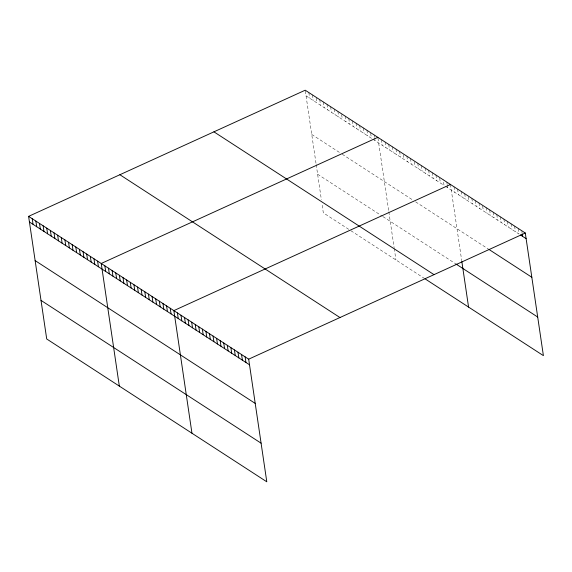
<?xml version="1.0" encoding="UTF-8"?>
<svg xmlns="http://www.w3.org/2000/svg" width="572" height="572" viewBox="0 0 572 572"><rect width="100%" height="100%" fill="white"/><g stroke="black" fill="none" stroke-linecap="round" stroke-linejoin="round"><path stroke-width="0.43" stroke-dasharray="2.86 2.15" d="M306.034 95.846L371.407 138.26L370.57 132.618M372.858 139.203L444.029 185.385L443.2 179.751M445.488 186.329L518.997 234.027L518.168 228.392M311.74 134.449L340.79 153.303M342.242 154.247L413.42 200.429M415.601 201.845L488.352 249.049M317.61 174.224L382.253 216.166M382.975 216.638L454.883 263.299M348.734 229.329L323.316 212.834L321.886 203.182M350.915 230.738L424.267 278.342M521.85 231.51L522.086 233.119M514.6 226.076L515.436 231.717M511.039 223.766L511.868 229.408M507.478 221.457L508.308 227.091M503.911 219.14L504.747 224.782M500.35 216.831L501.179 222.465M496.789 214.521L497.619 220.156M493.221 212.205L494.058 217.846M489.661 209.895L490.49 215.53M486.093 207.579L486.929 213.22M482.654 206.077L483.361 210.911M478.971 202.96L479.801 208.594M475.403 200.643L476.24 206.285M471.843 198.334L472.672 203.968M468.397 196.825L469.111 201.659M464.714 193.708L465.551 199.349M461.154 191.398L461.983 197.033M457.586 189.082L458.422 194.723M454.025 186.772L454.862 192.414M450.464 184.463L461.718 260.696M446.832 182.103L447.19 184.52M447.304 185.328L447.661 187.745M439.689 178.199L440.404 183.026M435.935 175.032L436.772 180.673M432.303 172.68L433.14 178.314M428.671 170.32L429.508 175.962M425.046 167.968L425.875 173.602M421.414 165.608L422.243 171.25M417.782 163.256L418.611 168.89M414.264 161.704L414.979 166.538M410.517 158.537L411.347 164.178M406.885 156.185L407.714 161.819M403.374 154.633L404.089 159.466M399.621 151.473L400.457 157.107M395.988 149.113L396.825 154.755M392.356 146.761L393.193 152.395M388.731 144.401L389.561 150.043M385.099 142.049L385.928 147.683M381.467 139.69L382.296 145.324M377.956 138.138L388.71 210.975M388.838 211.84L394.129 247.676M394.258 248.555L395.938 259.96M374.202 134.978L374.56 137.394M374.681 138.195L375.032 140.612M366.938 130.266L367.775 135.9M363.306 127.906L364.142 133.548M359.674 125.554L360.51 131.188M356.049 123.195L356.878 128.836M352.416 120.842L353.246 126.476M348.784 118.483L349.614 124.117M345.152 116.123L345.981 121.764M341.641 114.572L342.349 119.405M337.888 111.411L338.724 117.053M334.255 109.059L335.092 114.693M330.623 106.699L331.46 112.341M326.991 104.347L327.827 109.981M323.366 101.988L324.195 107.629M319.734 99.635L320.563 105.269M316.216 98.084L316.931 102.91M312.469 94.916L313.299 100.558M308.837 92.564L309.666 98.198M305.326 91.012L316.08 163.849M316.209 164.715L321.371 199.671"/><path stroke-width="0.86" d="M28.6 216.359L248.684 359.166L266.795 481.796L46.711 338.981L28.6 216.359L305.205 90.204L525.289 233.018L543.4 355.641L424.996 278.807M377.835 137.33L101.23 263.485L119.334 386.114M450.464 184.463L173.859 310.61L191.963 433.24M248.684 359.166L525.289 233.018M520.42 234.956L526.126 238.653M489.067 249.514L531.824 277.263M455.605 263.771L537.701 317.038M213.928 131.839L434.012 274.646M119.877 174.732L339.968 317.539M29.429 221.993L249.521 364.807M35.135 260.603L255.219 403.41M41.005 300.379L261.097 443.186M522.207 233.927L522.565 236.343M461.847 261.561L468.568 307.085M245.123 356.856L245.953 362.491M241.563 354.54L242.392 360.181M237.995 352.23L238.831 357.872M234.434 349.921L235.264 355.555M230.873 347.604L231.703 353.246M227.306 345.295L228.142 350.929M223.745 342.986L224.574 348.62M220.177 340.669L221.014 346.31M216.616 338.359L217.453 343.994M213.056 336.043L213.885 341.684M209.488 333.733L210.324 339.375M205.927 331.424L206.757 337.058M202.366 329.107L203.196 334.749M198.799 326.798L199.635 332.432M195.238 324.488L196.067 330.123M191.677 322.172L192.507 327.813M188.109 319.862L188.946 325.497M184.549 317.546L185.378 323.187M180.981 315.236L181.817 320.878M177.42 312.927L178.25 318.561M170.227 308.258L171.057 313.892M166.595 305.898L167.424 311.54M162.963 303.546L163.792 309.18M159.331 301.187L160.167 306.828M155.698 298.827L156.535 304.468M152.066 296.475L152.903 302.109M148.434 294.115L149.271 299.757M144.809 291.763L145.638 297.397M141.177 289.403L142.006 295.045M137.545 287.051L138.374 292.685M133.912 284.692L134.742 290.333M130.28 282.339L131.11 287.973M126.648 279.98L127.484 285.621M123.016 277.62L123.852 283.262M119.384 275.268L120.22 280.902M115.751 272.908L116.588 278.55M112.126 270.556L112.956 276.19M108.494 268.197L109.323 273.838M104.862 265.844L105.691 271.478M97.597 261.132L98.427 266.767M93.965 258.773L94.795 264.407M90.333 256.413L91.17 262.055M86.701 254.061L87.537 259.695M83.069 251.701L83.905 257.343M79.436 249.349L80.273 254.983M75.811 246.99L76.641 252.631M72.179 244.637L73.009 250.271M68.547 242.278L69.376 247.919M64.915 239.925L65.744 245.56M61.283 237.566L62.112 243.2M57.65 235.206L58.487 240.848M54.018 232.854L54.855 238.488M50.386 230.495L51.223 236.136M46.754 228.142L47.59 233.776M43.129 225.783L43.958 231.424M39.497 223.43L40.326 229.065M35.864 221.071L36.694 226.712M32.232 218.711L33.062 224.353"/></g></svg>
